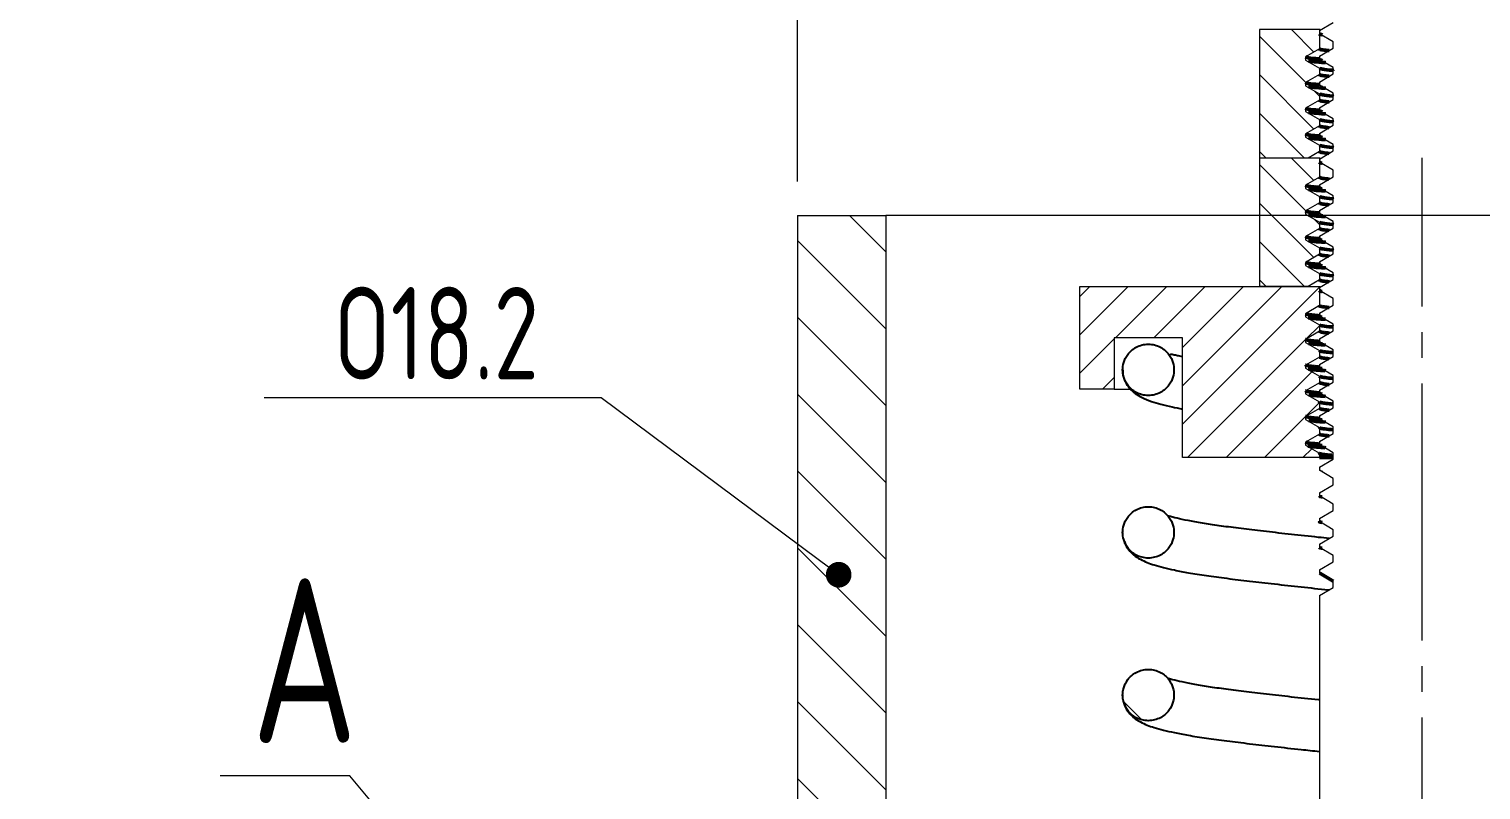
# Model space of a CAD drawing. Header units: millimetres. Extents: x -46397 to 283259, y -8690 to 23983.
# Drawn here: x 185243.8 to 185328.7, y -1339.6 to -1295.1 of the extents above; entities that cross this region are included whole.
import ezdxf
from ezdxf import colors
from ezdxf.entities.mleader import LeaderData, LeaderLine
from ezdxf.math import Vec2, Vec3

# ---------------------------------------------------------------- set-up
doc = ezdxf.new("R2010")
doc.units = ezdxf.units.MM
doc.linetypes.add('EB_DASHDOT', pattern=[39, 30, -3, 3, -3])
doc.layers.get('Defpoints').update_dxf_attribs({"lineweight": 0})
for name, color, linetype, lineweight in [('0.01.TÂM', 20, 'EB_DASHDOT', 5), ('4.KICH THUOC', 3, 'Continuous', 9), ('AM_0', 7, 'Continuous', 50), ('mD_HATCH', 8, 'Continuous', 0)]:
    doc.layers.add(name, color=color, linetype=linetype, lineweight=lineweight)
doc.layers.add('DIM', color=8, linetype='Continuous')
doc.styles.add('GHI CHÚ 1', font='isocp_IV25.ttf', dxfattribs={"width": 0.8})
doc.styles.get("Standard").update_dxf_attribs({"font": 'isocp.shx', "width": 0.8})
doc.dimstyles.new('1-30SCALE', dxfattribs={"dimtxt": 75, "dimasz": 75, "dimexe": 37.5, "dimexo": 30, "dimgap": 30, "dimtad": 1, "dimtoh": 1, "dimdec": 0, "dimdsep": 46, "dimtxsty": 'GHI CHÚ 1', "dimcen": 0.09, "dimclrd": 256, "dimclre": 256, "dimclrt": 2, "dimadec": 0, "dimazin": 0, "dimtfac": 1, "dimtdec": 0, "dimtofl": 0, "dimtmove": 0, "dimatfit": 3, "dimfxl": 1, "dimlwd": 0, "dimlwe": 0, "dimarcsym": 0})

# ---------------------------------------------------------------- blocks, each defined once
blk = doc.blocks.new('*D974')
at = {"layer": 'Defpoints', "color": 0, "transparency": 16777216}
for p in [(185361.732, -1272.12), (185288.732, -1306.011, -3.108), (185361.732, -1306.011, -3.108)]:
    blk.add_point(p, dxfattribs=at)
at = {"layer": 'DIM', "linetype": 'Continuous', "lineweight": 0, "transparency": 16777216}
for p, q in [((185288.732, -1304.011), (185288.732, -1270.12)), ((185361.732, -1304.011), (185361.732, -1270.12)), ((185292.732, -1272.12), (185357.732, -1272.12))]:
    blk.add_line(p, q, dxfattribs=at)
at = {"layer": 'DIM', "transparency": 16777216}
for points in [[(185292.732, -1271.454), (185292.732, -1272.787), (185288.732, -1272.12)], [(185357.732, -1271.454), (185357.732, -1272.787), (185361.732, -1272.12)]]:
    blk.add_solid(points, dxfattribs=at)
at = {"layer": 'DIM', "color": 2, "transparency": 16777216, "insert": (185325.232, -1266.992), "char_height": 6, "attachment_point": 5, "style": 'GHI CHÚ 1'}
blk.add_mtext('%%C76', dxfattribs=at)
blk = doc.blocks.new('_Dot')
at = {"color": 0, "linetype": 'ByBlock', "lineweight": -2}
blk.add_line((-0.5, 0), (-1, 0), dxfattribs=at)
at = {"color": 0, "linetype": 'ByBlock', "const_width": 0.5}
blk.add_lwpolyline([(-0.25, 0, 1), (0.25, 0, 1)], format="xyb", close=True, dxfattribs=at)

msp = doc.modelspace()

# ---------------------------------------------------------------- hatches: boundary and pattern name
at = {"layer": 'mD_HATCH'}
h = msp.add_hatch(dxfattribs=at)
h.set_pattern_fill('ANSI31', color=256, scale=0.5, angle=-90, style=0)
h.set_pattern_definition([(315, (96427.7556, 239628.179), (1.122532015, 1.122532015), [])])
h.paths.add_polyline_path([(185319.232, -1297.773), (185319.232, -1297.398), (185318.42, -1296.929), (185318.42, -1296.742), (185319.232, -1296.273), (185319.232, -1295.148), (185315.732, -1295.148), (185315.732, -1302.648), (185318.583, -1302.648), (185319.232, -1302.273), (185319.232, -1301.898), (185318.42, -1301.429), (185318.42, -1301.242), (185319.232, -1300.773), (185319.232, -1300.398), (185318.42, -1299.929), (185318.42, -1299.742), (185319.232, -1299.273), (185319.232, -1298.898), (185318.42, -1298.429), (185318.42, -1298.242)], flags=0)
h = msp.add_hatch(dxfattribs=at)
h.set_pattern_fill('ANSI31', color=256, scale=0.5, angle=-90, style=0)
h.set_pattern_definition([(315, (96427.7556, 239620.679), (1.122532015, 1.122532015), [])])
h.paths.add_polyline_path([(185319.232, -1305.273), (185319.232, -1304.898), (185318.42, -1304.429), (185318.42, -1304.242), (185319.232, -1303.773), (185319.232, -1302.648), (185315.732, -1302.648), (185315.732, -1310.148), (185318.583, -1310.148), (185319.232, -1309.773), (185319.232, -1309.398), (185318.42, -1308.929), (185318.42, -1308.742), (185319.232, -1308.273), (185319.232, -1307.898), (185318.42, -1307.429), (185318.42, -1307.242), (185319.232, -1306.773), (185319.232, -1306.398), (185318.42, -1305.929), (185318.42, -1305.742)], flags=0)
h = msp.add_hatch(dxfattribs=at)
h.set_pattern_fill('ANSI31', color=256, angle=-90, style=0)
h.set_pattern_definition([(315, (96427.7556, 239620.679), (2.24506403, 2.24506403), [])])
h.paths.add_polyline_path([(185293.892, -1306.011), (185288.732, -1306.011), (185288.732, -1371.145), (185293.892, -1371.145)])
h = msp.add_hatch(dxfattribs=at)
h.set_pattern_fill('ANSI31', color=256, scale=0.5, style=0)
h.set_pattern_definition([(45, (96427.7556, 239620.679), (-1.122532015, 1.122532015), [])])
h.paths.add_polyline_path([(185318.42, -1317.742), (185319.232, -1317.273), (185319.232, -1316.898), (185318.42, -1316.429), (185318.42, -1316.242), (185319.232, -1315.773), (185319.232, -1315.4), (185318.42, -1314.929), (185318.42, -1314.742), (185319.232, -1314.273), (185319.232, -1313.896), (185318.42, -1313.429), (185318.42, -1313.242), (185319.232, -1312.773), (185319.232, -1312.397), (185318.42, -1311.929), (185318.42, -1311.742), (185319.232, -1311.273), (185319.232, -1310.148), (185305.232, -1310.148), (185305.232, -1316.148), (185307.232, -1316.148), (185307.232, -1313.148), (185311.232, -1313.148), (185311.232, -1320.148), (185319.232, -1320.148), (185319.232, -1319.897), (185318.42, -1319.429), (185318.42, -1319.242), (185319.232, -1318.773), (185319.232, -1318.398), (185318.42, -1317.929)], flags=0)
h = msp.add_hatch(dxfattribs=at)
h.set_pattern_fill('ANSI31', color=256, scale=2, angle=-90, style=0)
h.set_pattern_definition([(315, (184857.894, -839.6237), (4.49013, 4.49013), [])])
edge = h.paths.add_edge_path(flags=0)
edge.add_spline(control_points=[(185307.732, -1334.022), (185307.732, -1337.022), (185310.732, -1337.022), (185310.732, -1334.022), (185310.732, -1331.022), (185307.732, -1331.022), (185307.732, -1334.022)], knot_values=[0, 0, 0, 0, 0.5, 0.5, 0.5, 1, 1, 1, 1], weights=[1, 0.333333, 0.333333, 1, 0.333333, 0.333333, 1], degree=3, periodic=0)

# ---------------------------------------------------------------- linework, layer by layer
at = {"color": 7, "linetype": 'Continuous', "lineweight": 0}
for p, q in [((185318.583, -1302.648, -3.262), (185315.732, -1302.648, -3.262)), ((185318.583, -1310.148, -3.262), (185315.732, -1310.148, -3.262)), ((185307.232, -1316.148, -3.262), (185308.18, -1316.148, -3.262)), ((185307.742, -1324.532, -3.262), (185307.745, -1324.595, -3.262)), ((185307.742, -1334.031, -3.262), (185307.745, -1334.094, -3.262))]:
    msp.add_line(p, q, dxfattribs=at)
at = {"color": 7, "linetype": 'Continuous', "lineweight": 25}
for points, knots in [([(185307.732, -1315.023, -3.262), (185307.732, -1315.148, -3.262), (185307.748, -1315.289, -3.262), (185307.837, -1315.597, -3.262), (185307.912, -1315.763, -3.262), (185308.152, -1316.083, -3.262), (185308.319, -1316.236, -3.262), (185308.734, -1316.457, -3.262), (185308.982, -1316.523, -3.262), (185309.482, -1316.523, -3.262), (185309.731, -1316.457, -3.262), (185310.146, -1316.236, -3.262), (185310.312, -1316.083, -3.262), (185310.552, -1315.763, -3.262), (185310.628, -1315.597, -3.262), (185310.717, -1315.289, -3.262), (185310.732, -1315.148, -3.262), (185310.732, -1314.898, -3.262), (185310.717, -1314.757, -3.262), (185310.628, -1314.449, -3.262), (185310.552, -1314.283, -3.262), (185310.312, -1313.963, -3.262), (185310.146, -1313.81, -3.262), (185309.731, -1313.589, -3.262), (185309.482, -1313.523, -3.262), (185308.982, -1313.523, -3.262), (185308.734, -1313.589, -3.262), (185308.319, -1313.81, -3.262), (185308.152, -1313.963, -3.262), (185307.912, -1314.283, -3.262), (185307.837, -1314.449, -3.262), (185307.748, -1314.757, -3.262), (185307.732, -1314.898, -3.262), (185307.732, -1315.023, -3.262)], [0, 0, 0, 0, 0.0625, 0.0625, 0.125, 0.125, 0.1875, 0.1875, 0.25, 0.25, 0.3125, 0.3125, 0.375, 0.375, 0.4375, 0.4375, 0.5, 0.5, 0.5625, 0.5625, 0.625, 0.625, 0.6875, 0.6875, 0.75, 0.75, 0.8125, 0.8125, 0.875, 0.875, 0.9375, 0.9375, 1, 1, 1, 1]), ([(185311.232, -1314.265, -3.262), (185311.124, -1314.241, -3.262), (185310.831, -1314.177, -3.262), (185310.631, -1314.127, -3.262), (185310.532, -1314.116, -3.262), (185310.528, -1314.142, -3.262), (185310.527, -1314.148, -3.262)], [0, 0, 0, 0, 0.232216, 0.624683, 0.902723, 1, 1, 1, 1]), ([(185307.74, -1315.016, -3.262), (185307.738, -1315.051, -3.262), (185307.729, -1315.185, -3.262), (185307.776, -1315.426, -3.262), (185307.879, -1315.724, -3.262), (185308.056, -1316.016, -3.262), (185308.248, -1316.229, -3.262), (185308.499, -1316.44, -3.262), (185308.879, -1316.661, -3.262), (185309.376, -1316.863, -3.262), (185309.983, -1317.044, -3.262), (185310.57, -1317.183, -3.262), (185311.023, -1317.271, -3.262), (185311.232, -1317.311, -3.262)], [0, 0, 0, 0, 0.0180176, 0.067036, 0.1108083, 0.1629931, 0.2208562, 0.3130268, 0.4399526, 0.5902858, 0.7240574, 0.8728544, 1, 1, 1, 1]), ([(185307.732, -1324.522, -3.262), (185307.732, -1324.647, -3.262), (185307.748, -1324.789, -3.262), (185307.837, -1325.096, -3.262), (185307.912, -1325.262, -3.262), (185308.152, -1325.582, -3.262), (185308.319, -1325.735, -3.262), (185308.734, -1325.957, -3.262), (185308.982, -1326.022, -3.262), (185309.482, -1326.022, -3.262), (185309.731, -1325.957, -3.262), (185310.146, -1325.735, -3.262), (185310.312, -1325.582, -3.262), (185310.552, -1325.262, -3.262), (185310.628, -1325.096, -3.262), (185310.717, -1324.789, -3.262), (185310.732, -1324.647, -3.262), (185310.732, -1324.397, -3.262), (185310.717, -1324.256, -3.262), (185310.628, -1323.949, -3.262), (185310.552, -1323.782, -3.262), (185310.312, -1323.462, -3.262), (185310.146, -1323.309, -3.262), (185309.731, -1323.088, -3.262), (185309.482, -1323.022, -3.262), (185308.982, -1323.022, -3.262), (185308.734, -1323.088, -3.262), (185308.319, -1323.309, -3.262), (185308.152, -1323.462, -3.262), (185307.912, -1323.782, -3.262), (185307.837, -1323.949, -3.262), (185307.748, -1324.256, -3.262), (185307.732, -1324.397, -3.262), (185307.732, -1324.522, -3.262)], [0, 0, 0, 0, 0.0625, 0.0625, 0.125, 0.125, 0.1875, 0.1875, 0.25, 0.25, 0.3125, 0.3125, 0.375, 0.375, 0.4375, 0.4375, 0.5, 0.5, 0.5625, 0.5625, 0.625, 0.625, 0.6875, 0.6875, 0.75, 0.75, 0.8125, 0.8125, 0.875, 0.875, 0.9375, 0.9375, 1, 1, 1, 1]), ([(185319.807, -1324.874, -3.262), (185319.594, -1324.852, -3.262), (185318.826, -1324.774, -3.262), (185317.587, -1324.639, -3.262), (185316.122, -1324.474, -3.262), (185314.8, -1324.315, -3.262), (185313.624, -1324.168, -3.262), (185312.6, -1324.02, -3.262), (185311.723, -1323.87, -3.262), (185310.998, -1323.718, -3.262), (185310.59, -1323.614, -3.262), (185310.386, -1323.558, -3.262), (185310.363, -1323.563, -3.262), (185310.352, -1323.565, -3.262)], [0, 0, 0, 0, 0.041399, 0.14938, 0.255723, 0.359809, 0.461065, 0.561859, 0.662456, 0.763731, 0.869846, 0.9429, 1, 1, 1, 1]), ([(185307.832, -1325.047, -3.262), (185307.844, -1325.09, -3.262), (185307.896, -1325.281, -3.262), (185308.09, -1325.558, -3.262), (185308.41, -1325.884, -3.262), (185308.761, -1326.1, -3.262), (185309.148, -1326.277, -3.262), (185309.615, -1326.439, -3.262), (185310.119, -1326.577, -3.262), (185310.767, -1326.724, -3.262), (185311.592, -1326.88, -3.262), (185312.61, -1327.043, -3.262), (185313.806, -1327.204, -3.262), (185315.141, -1327.365, -3.262), (185316.592, -1327.533, -3.262), (185318.14, -1327.703, -3.262), (185319.222, -1327.818, -3.262), (185319.787, -1327.875, -3.262), (185319.803, -1327.876, -3.262)], [0, 0, 0, 0, 0.011132, 0.048665, 0.088631, 0.145487, 0.201094, 0.251426, 0.31794, 0.387657, 0.46647, 0.553715, 0.642613, 0.731088, 0.820516, 0.910366, 0.997561, 1, 1, 1, 1]), ([(185307.732, -1334.022, -3.262), (185307.732, -1334.147, -3.262), (185307.748, -1334.288, -3.262), (185307.837, -1334.595, -3.262), (185307.912, -1334.762, -3.262), (185308.152, -1335.082, -3.262), (185308.319, -1335.234, -3.262), (185308.734, -1335.456, -3.262), (185308.982, -1335.522, -3.262), (185309.482, -1335.522, -3.262), (185309.731, -1335.456, -3.262), (185310.146, -1335.234, -3.262), (185310.312, -1335.082, -3.262), (185310.552, -1334.762, -3.262), (185310.628, -1334.595, -3.262), (185310.717, -1334.288, -3.262), (185310.732, -1334.147, -3.262), (185310.732, -1333.897, -3.262), (185310.717, -1333.755, -3.262), (185310.628, -1333.448, -3.262), (185310.552, -1333.282, -3.262), (185310.312, -1332.962, -3.262), (185310.146, -1332.809, -3.262), (185309.731, -1332.587, -3.262), (185309.482, -1332.522, -3.262), (185308.982, -1332.522, -3.262), (185308.734, -1332.587, -3.262), (185308.319, -1332.809, -3.262), (185308.152, -1332.962, -3.262), (185307.912, -1333.282, -3.262), (185307.837, -1333.448, -3.262), (185307.748, -1333.755, -3.262), (185307.732, -1333.897, -3.262), (185307.732, -1334.022, -3.262)], [0, 0, 0, 0, 0.0625, 0.0625, 0.125, 0.125, 0.1875, 0.1875, 0.25, 0.25, 0.3125, 0.3125, 0.375, 0.375, 0.4375, 0.4375, 0.5, 0.5, 0.5625, 0.5625, 0.625, 0.625, 0.6875, 0.6875, 0.75, 0.75, 0.8125, 0.8125, 0.875, 0.875, 0.9375, 0.9375, 1, 1, 1, 1]), ([(185319.232, -1334.314, -3.262), (185319.212, -1334.312, -3.262), (185318.639, -1334.253, -3.262), (185317.589, -1334.138, -3.262), (185316.122, -1333.973, -3.262), (185314.8, -1333.815, -3.262), (185313.624, -1333.668, -3.262), (185312.6, -1333.519, -3.262), (185311.723, -1333.369, -3.262), (185310.998, -1333.217, -3.262), (185310.59, -1333.114, -3.262), (185310.386, -1333.057, -3.262), (185310.363, -1333.062, -3.262), (185310.352, -1333.065, -3.262)], [0, 0, 0, 0, 0.004108, 0.116289, 0.22677, 0.334904, 0.4401, 0.544814, 0.649325, 0.75454, 0.864783, 0.940679, 1, 1, 1, 1]), ([(185307.832, -1334.546, -3.262), (185307.844, -1334.589, -3.262), (185307.896, -1334.78, -3.262), (185308.09, -1335.058, -3.262), (185308.41, -1335.383, -3.262), (185308.761, -1335.599, -3.262), (185309.148, -1335.777, -3.262), (185309.615, -1335.939, -3.262), (185310.119, -1336.076, -3.262), (185310.767, -1336.223, -3.262), (185311.592, -1336.38, -3.262), (185312.61, -1336.543, -3.262), (185313.806, -1336.703, -3.262), (185315.14, -1336.865, -3.262), (185316.595, -1337.033, -3.262), (185317.964, -1337.184, -3.262), (185318.874, -1337.279, -3.262), (185319.232, -1337.316, -3.262)], [0, 0, 0, 0, 0.01149, 0.05023, 0.091482, 0.150167, 0.207563, 0.259514, 0.328168, 0.400127, 0.481476, 0.571527, 0.663284, 0.754605, 0.846911, 0.939651, 1, 1, 1, 1])]:
    msp.add_open_spline(points, degree=3, knots=knots, dxfattribs=at)
at = {"layer": '0.01.TÂM', "lineweight": 0, "ltscale": 0.5}
msp.add_line((185325.232, -1408.83, -3.262), (185325.232, -1302.639, -3.262), dxfattribs=at)
at = {"layer": 'AM_0', "color": 3, "lineweight": 18}
for p, q in [((185319.232, -1295.206, -3.262), (185320.044, -1294.737, -3.262)), ((185315.732, -1295.148, -3.262), (185315.732, -1310.148, -3.262)), ((185319.274, -1295.148, -3.262), (185315.732, -1295.148, -3.262)), ((185319.232, -1295.148, -3.262), (185319.232, -1296.273, -3.262)), ((185320.044, -1295.862, -3.262), (185319.232, -1295.393, -3.262)), ((185319.232, -1296.273, -3.262), (185318.42, -1296.742, -3.262)), ((185319.232, -1296.706, -3.262), (185320.044, -1296.237, -3.262)), ((185320.044, -1296.237, -3.262), (185320.044, -1295.862, -3.262)), ((185318.42, -1296.742, -3.262), (185318.42, -1296.929, -3.262)), ((185318.42, -1296.929, -3.262), (185319.232, -1297.398, -3.262)), ((185319.232, -1296.706, -3.262), (185319.232, -1296.893, -3.262)), ((185320.044, -1297.362, -3.262), (185319.232, -1296.893, -3.262)), ((185320.044, -1297.737, -3.262), (185320.044, -1297.362, -3.262)), ((185319.232, -1297.773, -3.262), (185318.42, -1298.242, -3.262)), ((185319.232, -1297.398, -3.262), (185319.232, -1297.773, -3.262)), ((185319.232, -1298.206, -3.262), (185320.044, -1297.737, -3.262)), ((185319.232, -1298.206, -3.262), (185319.232, -1298.393, -3.262)), ((185318.42, -1298.242, -3.262), (185318.42, -1298.429, -3.262)), ((185318.42, -1298.429, -3.262), (185319.232, -1298.898, -3.262)), ((185320.044, -1298.862, -3.262), (185319.232, -1298.393, -3.262)), ((185319.232, -1298.393, -3.262), (185319.405, -1298.446, -3.262)), ((185319.232, -1298.393, -3.262), (185319.405, -1298.446, -3.262)), ((185319.232, -1298.898, -3.262), (185319.232, -1299.273, -3.262)), ((185320.044, -1299.237, -3.262), (185320.044, -1298.862, -3.262)), ((185319.232, -1299.273, -3.262), (185318.42, -1299.742, -3.262)), ((185318.42, -1299.742, -3.262), (185318.42, -1299.929, -3.262)), ((185319.232, -1299.706, -3.262), (185320.044, -1299.237, -3.262)), ((185319.232, -1299.706, -3.262), (185319.232, -1299.893, -3.262)), ((185320.044, -1300.362, -3.262), (185319.232, -1299.893, -3.262)), ((185318.42, -1299.929, -3.262), (185319.232, -1300.398, -3.262)), ((185319.232, -1300.398, -3.262), (185319.232, -1300.773, -3.262)), ((185319.232, -1301.206, -3.262), (185320.044, -1300.737, -3.262)), ((185320.044, -1300.737, -3.262), (185320.044, -1300.362, -3.262)), ((185319.232, -1300.773, -3.262), (185318.42, -1301.242, -3.262)), ((185318.42, -1301.242, -3.262), (185318.42, -1301.429, -3.262)), ((185318.42, -1301.429, -3.262), (185319.232, -1301.898, -3.262)), ((185319.232, -1301.206, -3.262), (185319.232, -1301.393, -3.262)), ((185320.044, -1301.862, -3.262), (185319.232, -1301.393, -3.262)), ((185319.232, -1302.273, -3.262), (185318.583, -1302.648, -3.262)), ((185319.232, -1301.898, -3.262), (185319.232, -1302.273, -3.262)), ((185319.232, -1302.706, -3.262), (185320.044, -1302.237, -3.262)), ((185320.044, -1302.237, -3.262), (185320.044, -1301.862, -3.262)), ((185319.274, -1302.648, -3.262), (185315.732, -1302.648, -3.262)), ((185319.232, -1302.648, -3.262), (185319.232, -1303.773, -3.262)), ((185320.044, -1303.362, -3.262), (185319.232, -1302.893, -3.262)), ((185319.232, -1303.773, -3.262), (185318.42, -1304.242, -3.262)), ((185319.232, -1304.206, -3.262), (185320.044, -1303.737, -3.262)), ((185320.044, -1303.737, -3.262), (185320.044, -1303.362, -3.262)), ((185318.42, -1304.242, -3.262), (185318.42, -1304.429, -3.262)), ((185318.42, -1304.429, -3.262), (185319.232, -1304.898, -3.262)), ((185319.232, -1304.206, -3.262), (185319.232, -1304.393, -3.262)), ((185320.044, -1304.862, -3.262), (185319.232, -1304.393, -3.262)), ((185319.232, -1304.898, -3.262), (185319.232, -1305.273, -3.262)), ((185320.044, -1305.237, -3.262), (185320.044, -1304.862, -3.262)), ((185319.232, -1305.273, -3.262), (185318.42, -1305.742, -3.262)), ((185318.42, -1305.742, -3.262), (185318.42, -1305.929, -3.262)), ((185319.232, -1305.706, -3.262), (185320.044, -1305.237, -3.262)), ((185319.232, -1305.706, -3.262), (185319.232, -1305.893, -3.262)), ((185288.732, -1306.011, -3.262), (185288.732, -1371.145, -3.262)), ((185288.732, -1306.011, -3.262), (185293.892, -1306.011, -3.262)), ((185293.892, -1306.011, -3.262), (185293.892, -1377.145, -3.262)), ((185361.732, -1306.011, -3.262), (185293.892, -1306.011, -3.262)), ((185318.42, -1305.929, -3.262), (185319.232, -1306.398, -3.262)), ((185320.044, -1306.362, -3.262), (185319.232, -1305.893, -3.262)), ((185319.232, -1305.893, -3.262), (185319.405, -1305.946, -3.262)), ((185319.232, -1306.398, -3.262), (185319.232, -1306.773, -3.262)), ((185320.044, -1306.737, -3.262), (185320.044, -1306.362, -3.262)), ((185319.232, -1306.773, -3.262), (185318.42, -1307.242, -3.262)), ((185318.42, -1307.242, -3.262), (185318.42, -1307.429, -3.262)), ((185318.42, -1307.429, -3.262), (185319.232, -1307.898, -3.262)), ((185319.232, -1307.206, -3.262), (185320.044, -1306.737, -3.262)), ((185319.232, -1307.206, -3.262), (185319.232, -1307.393, -3.262)), ((185320.044, -1307.862, -3.262), (185319.232, -1307.393, -3.262)), ((185319.232, -1308.273, -3.262), (185318.42, -1308.742, -3.262)), ((185319.232, -1307.898, -3.262), (185319.232, -1308.273, -3.262)), ((185319.232, -1308.706, -3.262), (185320.044, -1308.237, -3.262)), ((185320.044, -1308.237, -3.262), (185320.044, -1307.862, -3.262)), ((185318.42, -1308.742, -3.262), (185318.42, -1308.929, -3.262)), ((185318.42, -1308.929, -3.262), (185319.232, -1309.398, -3.262)), ((185319.232, -1308.706, -3.262), (185319.232, -1308.893, -3.262)), ((185320.044, -1309.362, -3.262), (185319.232, -1308.893, -3.262)), ((185319.232, -1309.773, -3.262), (185318.583, -1310.148, -3.262)), ((185319.232, -1309.398, -3.262), (185319.232, -1309.773, -3.262)), ((185319.232, -1310.206, -3.262), (185320.044, -1309.737, -3.262)), ((185320.044, -1309.737, -3.262), (185320.044, -1309.362, -3.262)), ((185305.232, -1316.148, -3.262), (185305.232, -1310.148, -3.262)), ((185305.232, -1310.148, -3.262), (185319.274, -1310.148, -3.262)), ((185319.232, -1310.148, -3.262), (185319.232, -1311.273, -3.262)), ((185320.044, -1310.862, -3.262), (185319.232, -1310.393, -3.262)), ((185320.044, -1311.237, -3.262), (185320.044, -1310.862, -3.262)), ((185319.232, -1311.273, -3.262), (185318.42, -1311.742, -3.262)), ((185318.42, -1311.742, -3.262), (185318.42, -1311.929, -3.262)), ((185319.232, -1311.706, -3.262), (185320.044, -1311.237, -3.262)), ((185319.232, -1311.706, -3.262), (185319.232, -1311.893, -3.262)), ((185318.42, -1311.929, -3.262), (185319.232, -1312.398, -3.262)), ((185320.044, -1312.362, -3.262), (185319.232, -1311.893, -3.262)), ((185319.232, -1312.397, -3.262), (185319.232, -1312.773, -3.262)), ((185320.044, -1312.737, -3.262), (185320.044, -1312.362, -3.262)), ((185311.232, -1313.148, -3.262), (185307.232, -1313.148, -3.262)), ((185307.232, -1313.148, -3.262), (185307.232, -1316.148, -3.262)), ((185311.232, -1320.148, -3.262), (185311.232, -1313.148, -3.262)), ((185319.232, -1312.773, -3.262), (185318.42, -1313.242, -3.262)), ((185318.42, -1313.242, -3.262), (185318.42, -1313.429, -3.262)), ((185318.42, -1313.429, -3.262), (185319.232, -1313.898, -3.262)), ((185319.232, -1313.206, -3.262), (185320.044, -1312.737, -3.262)), ((185319.232, -1313.206, -3.262), (185319.232, -1313.393, -3.262)), ((185320.044, -1313.862, -3.262), (185319.232, -1313.393, -3.262)), ((185319.232, -1313.393, -3.262), (185319.405, -1313.446, -3.262)), ((185319.232, -1314.273, -3.262), (185318.42, -1314.742, -3.262)), ((185319.232, -1313.896, -3.262), (185319.232, -1314.273, -3.262)), ((185319.232, -1314.706, -3.262), (185320.044, -1314.237, -3.262)), ((185320.044, -1314.237, -3.262), (185320.044, -1313.862, -3.262)), ((185318.42, -1314.742, -3.262), (185318.42, -1314.929, -3.262)), ((185318.42, -1314.929, -3.262), (185319.232, -1315.398, -3.262)), ((185319.232, -1314.706, -3.262), (185319.232, -1314.893, -3.262)), ((185320.044, -1315.362, -3.262), (185319.232, -1314.893, -3.262)), ((185319.232, -1315.773, -3.262), (185318.42, -1316.242, -3.262)), ((185319.232, -1315.4, -3.262), (185319.232, -1315.773, -3.262)), ((185319.232, -1316.206, -3.262), (185320.044, -1315.737, -3.262)), ((185320.044, -1315.737, -3.262), (185320.044, -1315.362, -3.262)), ((185307.232, -1316.148, -3.262), (185305.232, -1316.148, -3.262)), ((185318.42, -1316.242, -3.262), (185318.42, -1316.429, -3.262)), ((185318.42, -1316.429, -3.262), (185319.232, -1316.898, -3.262)), ((185319.232, -1316.206, -3.262), (185319.232, -1316.393, -3.262)), ((185320.044, -1316.862, -3.262), (185319.232, -1316.393, -3.262)), ((185320.044, -1317.237, -3.262), (185320.044, -1316.862, -3.262)), ((185319.232, -1317.273, -3.262), (185318.42, -1317.742, -3.262)), ((185319.232, -1316.898, -3.262), (185319.232, -1317.273, -3.262)), ((185319.232, -1317.706, -3.262), (185320.044, -1317.237, -3.262)), ((185319.232, -1317.706, -3.262), (185319.232, -1317.893, -3.262)), ((185318.42, -1317.742, -3.262), (185318.42, -1317.929, -3.262)), ((185318.42, -1317.929, -3.262), (185319.232, -1318.398, -3.262)), ((185320.044, -1318.362, -3.262), (185319.232, -1317.893, -3.262)), ((185319.232, -1318.398, -3.262), (185319.232, -1318.773, -3.262)), ((185320.044, -1318.737, -3.262), (185320.044, -1318.362, -3.262)), ((185319.232, -1318.773, -3.262), (185318.42, -1319.242, -3.262)), ((185318.42, -1319.242, -3.262), (185318.42, -1319.429, -3.262)), ((185319.232, -1319.206, -3.262), (185320.044, -1318.737, -3.262)), ((185319.232, -1319.206, -3.262), (185319.232, -1319.393, -3.262)), ((185320.044, -1319.862, -3.262), (185319.232, -1319.393, -3.262)), ((185319.232, -1320.148, -3.262), (185311.232, -1320.148, -3.262)), ((185318.42, -1319.429, -3.262), (185319.232, -1319.898, -3.262)), ((185318.42, -1319.429, -3.262), (185318.46, -1319.443, -3.262)), ((185319.232, -1319.897, -3.262), (185319.232, -1320.148, -3.262)), ((185319.232, -1320.706, -3.262), (185320.044, -1320.237, -3.262)), ((185320.044, -1320.237, -3.262), (185320.044, -1319.862, -3.262)), ((185319.232, -1320.706, -3.262), (185319.232, -1320.893, -3.262)), ((185320.044, -1321.362, -3.262), (185319.232, -1320.893, -3.262)), ((185319.232, -1320.893, -3.262), (185319.405, -1320.946, -3.262)), ((185319.232, -1322.206, -3.262), (185320.044, -1321.737, -3.262)), ((185320.044, -1321.737, -3.262), (185320.044, -1321.362, -3.262)), ((185319.232, -1322.206, -3.262), (185319.232, -1322.393, -3.262)), ((185320.044, -1322.862, -3.262), (185319.232, -1322.393, -3.262)), ((185319.232, -1323.706, -3.262), (185320.044, -1323.237, -3.262)), ((185320.044, -1323.237, -3.262), (185320.044, -1322.862, -3.262)), ((185319.232, -1323.706, -3.262), (185319.232, -1323.893, -3.262)), ((185320.044, -1324.362, -3.262), (185319.232, -1323.893, -3.262)), ((185320.044, -1324.737, -3.262), (185320.044, -1324.362, -3.262)), ((185319.232, -1325.206, -3.262), (185320.044, -1324.737, -3.262)), ((185319.232, -1325.206, -3.262), (185319.232, -1325.393, -3.262)), ((185320.044, -1325.862, -3.262), (185319.232, -1325.393, -3.262)), ((185320.044, -1326.237, -3.262), (185320.044, -1325.862, -3.262)), ((185319.232, -1326.706, -3.262), (185320.044, -1326.237, -3.262)), ((185319.232, -1326.706, -3.262), (185319.232, -1326.893, -3.262)), ((185320.044, -1327.362, -3.262), (185319.232, -1326.893, -3.262)), ((185319.232, -1326.893, -3.262), (185319.285, -1326.909, -3.262)), ((185319.232, -1328.206, -3.262), (185320.044, -1327.737, -3.262)), ((185320.044, -1327.737, -3.262), (185320.044, -1327.362, -3.262))]:
    msp.add_line(p, q, dxfattribs=at)
at = {"layer": 'AM_0', "color": 3, "lineweight": 18, "elevation": -3.262}
msp.add_lwpolyline([(185319.232, -1328.206), (185319.232, -1398.427), (185331.232, -1398.427), (185331.232, -1328.956)], dxfattribs=at)
at = {"layer": 'AM_0', "color": 3}
for points, knots in [([(185319.232, -1295.393, -3.262), (185319.237, -1295.408, -3.262), (185319.243, -1295.425, -3.262), (185319.377, -1295.443, -3.262), (185319.393, -1295.445, -3.262)], [0, 0, 0, 0, 0.8767263, 1, 1, 1, 1]), ([(185319.232, -1295.393, -3.262), (185319.237, -1295.408, -3.262), (185319.243, -1295.425, -3.262), (185319.377, -1295.443, -3.262), (185319.393, -1295.445, -3.262)], [0, 0, 0, 0, 0.877154, 1, 1, 1, 1]), ([(185319.232, -1296.273, -3.262), (185319.259, -1296.293, -3.262), (185319.303, -1296.326, -3.262), (185319.667, -1296.361, -3.262), (185319.806, -1296.374, -3.262)], [0, 0, 0, 0, 0.61572, 1, 1, 1, 1]), ([(185318.42, -1296.742, -3.262), (185318.448, -1296.757, -3.262), (185318.503, -1296.787, -3.262), (185318.805, -1296.827, -3.262), (185319.13, -1296.851, -3.262), (185319.232, -1296.858, -3.262)], [0, 0, 0, 0, 0.401697, 0.811283, 1, 1, 1, 1]), ([(185318.596, -1296.981, -3.262), (185318.699, -1296.995, -3.262), (185318.92, -1297.025, -3.262), (185319.296, -1297.056, -3.262), (185319.589, -1297.072, -3.262), (185319.595, -1297.073, -3.262)], [0, 0, 0, 0, 0.4621191, 0.9880146, 1, 1, 1, 1]), ([(185319.232, -1296.893, -3.262), (185319.233, -1296.908, -3.262), (185319.234, -1296.925, -3.262), (185319.379, -1296.943, -3.262), (185319.397, -1296.945, -3.262)], [0, 0, 0, 0, 0.877581, 1, 1, 1, 1]), ([(185319.232, -1296.893, -3.262), (185319.233, -1296.908, -3.262), (185319.234, -1296.925, -3.262), (185319.379, -1296.943, -3.262), (185319.397, -1296.945, -3.262)], [0, 0, 0, 0, 0.878865, 1, 1, 1, 1]), ([(185319.232, -1297.398, -3.262), (185319.279, -1297.418, -3.262), (185319.374, -1297.459, -3.262), (185319.72, -1297.504, -3.262), (185320.043, -1297.524, -3.262), (185320.044, -1297.525, -3.262)], [0, 0, 0, 0, 0.494779, 0.998175, 1, 1, 1, 1]), ([(185319.232, -1297.773, -3.262), (185319.259, -1297.793, -3.262), (185319.303, -1297.826, -3.262), (185319.667, -1297.861, -3.262), (185319.806, -1297.874, -3.262)], [0, 0, 0, 0, 0.61572, 1, 1, 1, 1]), ([(185318.42, -1298.242, -3.262), (185318.448, -1298.257, -3.262), (185318.503, -1298.287, -3.262), (185318.805, -1298.327, -3.262), (185319.13, -1298.351, -3.262), (185319.232, -1298.358, -3.262)], [0, 0, 0, 0, 0.401697, 0.811283, 1, 1, 1, 1]), ([(185318.596, -1298.481, -3.262), (185318.699, -1298.495, -3.262), (185318.92, -1298.525, -3.262), (185319.296, -1298.556, -3.262), (185319.589, -1298.572, -3.262), (185319.595, -1298.573, -3.262)], [0, 0, 0, 0, 0.462119, 0.988015, 1, 1, 1, 1]), ([(185319.232, -1298.898, -3.262), (185319.279, -1298.918, -3.262), (185319.374, -1298.959, -3.262), (185319.72, -1299.004, -3.262), (185320.043, -1299.024, -3.262), (185320.044, -1299.025, -3.262)], [0, 0, 0, 0, 0.494779, 0.998175, 1, 1, 1, 1]), ([(185318.42, -1299.742, -3.262), (185318.448, -1299.757, -3.262), (185318.503, -1299.787, -3.262), (185318.805, -1299.827, -3.262), (185319.13, -1299.851, -3.262), (185319.232, -1299.858, -3.262)], [0, 0, 0, 0, 0.401697, 0.811283, 1, 1, 1, 1]), ([(185319.232, -1299.273, -3.262), (185319.259, -1299.293, -3.262), (185319.303, -1299.326, -3.262), (185319.667, -1299.361, -3.262), (185319.806, -1299.374, -3.262)], [0, 0, 0, 0, 0.6157198, 1, 1, 1, 1]), ([(185319.232, -1299.893, -3.262), (185319.237, -1299.908, -3.262), (185319.243, -1299.925, -3.262), (185319.377, -1299.943, -3.262), (185319.393, -1299.945, -3.262)], [0, 0, 0, 0, 0.877314, 1, 1, 1, 1]), ([(185319.232, -1299.893, -3.262), (185319.237, -1299.908, -3.262), (185319.243, -1299.925, -3.262), (185319.377, -1299.943, -3.262), (185319.393, -1299.945, -3.262)], [0, 0, 0, 0, 0.877954, 1, 1, 1, 1]), ([(185318.596, -1299.981, -3.262), (185318.699, -1299.995, -3.262), (185318.92, -1300.025, -3.262), (185319.296, -1300.056, -3.262), (185319.589, -1300.072, -3.262), (185319.595, -1300.073, -3.262)], [0, 0, 0, 0, 0.462119, 0.988015, 1, 1, 1, 1]), ([(185319.232, -1300.398, -3.262), (185319.279, -1300.418, -3.262), (185319.374, -1300.459, -3.262), (185319.72, -1300.504, -3.262), (185320.043, -1300.524, -3.262), (185320.044, -1300.525, -3.262)], [0, 0, 0, 0, 0.494779, 0.998175, 1, 1, 1, 1]), ([(185318.42, -1301.242, -3.262), (185318.448, -1301.257, -3.262), (185318.502, -1301.287, -3.262), (185318.813, -1301.328, -3.262), (185319.152, -1301.352, -3.262), (185319.267, -1301.361, -3.262)], [0, 0, 0, 0, 0.3928699, 0.793456, 1, 1, 1, 1]), ([(185318.596, -1301.481, -3.262), (185318.699, -1301.495, -3.262), (185318.92, -1301.525, -3.262), (185319.296, -1301.556, -3.262), (185319.589, -1301.572, -3.262), (185319.595, -1301.573, -3.262)], [0, 0, 0, 0, 0.4621191, 0.9880146, 1, 1, 1, 1]), ([(185319.232, -1300.773, -3.262), (185319.259, -1300.793, -3.262), (185319.303, -1300.826, -3.262), (185319.667, -1300.861, -3.262), (185319.806, -1300.874, -3.262)], [0, 0, 0, 0, 0.61572, 1, 1, 1, 1]), ([(185319.232, -1301.393, -3.262), (185319.232, -1301.393, -3.262), (185319.232, -1301.41, -3.262), (185319.313, -1301.428, -3.262), (185319.394, -1301.445, -3.262)], [0, 0, 0, 0, 0.0034266, 1, 1, 1, 1]), ([(185319.232, -1301.898, -3.262), (185319.279, -1301.918, -3.262), (185319.374, -1301.959, -3.262), (185319.72, -1302.004, -3.262), (185320.043, -1302.024, -3.262), (185320.044, -1302.025, -3.262)], [0, 0, 0, 0, 0.494779, 0.998175, 1, 1, 1, 1]), ([(185319.232, -1302.273, -3.262), (185319.259, -1302.293, -3.262), (185319.303, -1302.326, -3.262), (185319.667, -1302.361, -3.262), (185319.806, -1302.374, -3.262)], [0, 0, 0, 0, 0.61572, 1, 1, 1, 1]), ([(185319.232, -1302.893, -3.262), (185319.237, -1302.908, -3.262), (185319.243, -1302.925, -3.262), (185319.377, -1302.943, -3.262), (185319.393, -1302.945, -3.262)], [0, 0, 0, 0, 0.877154, 1, 1, 1, 1]), ([(185319.232, -1302.893, -3.262), (185319.237, -1302.908, -3.262), (185319.243, -1302.925, -3.262), (185319.377, -1302.943, -3.262), (185319.393, -1302.945, -3.262)], [0, 0, 0, 0, 0.8775807, 1, 1, 1, 1]), ([(185319.232, -1303.773, -3.262), (185319.259, -1303.793, -3.262), (185319.303, -1303.826, -3.262), (185319.667, -1303.861, -3.262), (185319.806, -1303.874, -3.262)], [0, 0, 0, 0, 0.61572, 1, 1, 1, 1]), ([(185318.42, -1304.242, -3.262), (185318.448, -1304.257, -3.262), (185318.503, -1304.287, -3.262), (185318.805, -1304.327, -3.262), (185319.13, -1304.351, -3.262), (185319.232, -1304.358, -3.262)], [0, 0, 0, 0, 0.401697, 0.811283, 1, 1, 1, 1]), ([(185318.596, -1304.481, -3.262), (185318.699, -1304.495, -3.262), (185318.92, -1304.525, -3.262), (185319.296, -1304.556, -3.262), (185319.589, -1304.572, -3.262), (185319.595, -1304.573, -3.262)], [0, 0, 0, 0, 0.4621191, 0.9880146, 1, 1, 1, 1]), ([(185319.232, -1304.393, -3.262), (185319.233, -1304.408, -3.262), (185319.234, -1304.425, -3.262), (185319.379, -1304.443, -3.262), (185319.397, -1304.445, -3.262)], [0, 0, 0, 0, 0.878865, 1, 1, 1, 1]), ([(185319.232, -1304.898, -3.262), (185319.279, -1304.918, -3.262), (185319.374, -1304.959, -3.262), (185319.72, -1305.004, -3.262), (185320.043, -1305.024, -3.262), (185320.044, -1305.025, -3.262)], [0, 0, 0, 0, 0.494779, 0.998175, 1, 1, 1, 1]), ([(185318.42, -1305.742, -3.262), (185318.448, -1305.757, -3.262), (185318.503, -1305.787, -3.262), (185318.805, -1305.827, -3.262), (185319.13, -1305.851, -3.262), (185319.232, -1305.858, -3.262)], [0, 0, 0, 0, 0.401697, 0.811283, 1, 1, 1, 1]), ([(185319.232, -1305.273, -3.262), (185319.259, -1305.293, -3.262), (185319.303, -1305.326, -3.262), (185319.667, -1305.361, -3.262), (185319.806, -1305.374, -3.262)], [0, 0, 0, 0, 0.61572, 1, 1, 1, 1]), ([(185318.596, -1305.981, -3.262), (185318.699, -1305.995, -3.262), (185318.92, -1306.025, -3.262), (185319.296, -1306.056, -3.262), (185319.589, -1306.072, -3.262), (185319.595, -1306.073, -3.262)], [0, 0, 0, 0, 0.462119, 0.988015, 1, 1, 1, 1]), ([(185319.232, -1306.398, -3.262), (185319.279, -1306.418, -3.262), (185319.374, -1306.459, -3.262), (185319.72, -1306.504, -3.262), (185320.043, -1306.524, -3.262), (185320.044, -1306.525, -3.262)], [0, 0, 0, 0, 0.494779, 0.998175, 1, 1, 1, 1]), ([(185318.42, -1307.242, -3.262), (185318.448, -1307.257, -3.262), (185318.503, -1307.287, -3.262), (185318.805, -1307.327, -3.262), (185319.13, -1307.351, -3.262), (185319.232, -1307.358, -3.262)], [0, 0, 0, 0, 0.401697, 0.811283, 1, 1, 1, 1]), ([(185318.596, -1307.481, -3.262), (185318.699, -1307.495, -3.262), (185318.92, -1307.525, -3.262), (185319.296, -1307.556, -3.262), (185319.589, -1307.572, -3.262), (185319.595, -1307.573, -3.262)], [0, 0, 0, 0, 0.462119, 0.988015, 1, 1, 1, 1]), ([(185319.232, -1306.773, -3.262), (185319.259, -1306.793, -3.262), (185319.303, -1306.826, -3.262), (185319.667, -1306.861, -3.262), (185319.806, -1306.874, -3.262)], [0, 0, 0, 0, 0.6157198, 1, 1, 1, 1]), ([(185319.232, -1307.393, -3.262), (185319.237, -1307.408, -3.262), (185319.243, -1307.425, -3.262), (185319.377, -1307.443, -3.262), (185319.393, -1307.445, -3.262)], [0, 0, 0, 0, 0.877954, 1, 1, 1, 1]), ([(185319.232, -1307.898, -3.262), (185319.279, -1307.918, -3.262), (185319.374, -1307.959, -3.262), (185319.72, -1308.004, -3.262), (185320.043, -1308.024, -3.262), (185320.044, -1308.025, -3.262)], [0, 0, 0, 0, 0.494779, 0.998175, 1, 1, 1, 1]), ([(185319.232, -1308.273, -3.262), (185319.259, -1308.293, -3.262), (185319.303, -1308.326, -3.262), (185319.667, -1308.361, -3.262), (185319.806, -1308.374, -3.262)], [0, 0, 0, 0, 0.61572, 1, 1, 1, 1]), ([(185318.42, -1308.742, -3.262), (185318.448, -1308.757, -3.262), (185318.502, -1308.787, -3.262), (185318.813, -1308.828, -3.262), (185319.152, -1308.852, -3.262), (185319.267, -1308.861, -3.262)], [0, 0, 0, 0, 0.3928699, 0.793456, 1, 1, 1, 1]), ([(185318.596, -1308.981, -3.262), (185318.699, -1308.995, -3.262), (185318.92, -1309.025, -3.262), (185319.296, -1309.056, -3.262), (185319.589, -1309.072, -3.262), (185319.595, -1309.073, -3.262)], [0, 0, 0, 0, 0.4621191, 0.9880146, 1, 1, 1, 1]), ([(185319.232, -1308.893, -3.262), (185319.232, -1308.893, -3.262), (185319.232, -1308.91, -3.262), (185319.313, -1308.928, -3.262), (185319.394, -1308.945, -3.262)], [0, 0, 0, 0, 0.0034266, 1, 1, 1, 1]), ([(185319.232, -1309.398, -3.262), (185319.279, -1309.418, -3.262), (185319.374, -1309.459, -3.262), (185319.72, -1309.504, -3.262), (185320.043, -1309.524, -3.262), (185320.044, -1309.525, -3.262)], [0, 0, 0, 0, 0.494779, 0.998175, 1, 1, 1, 1]), ([(185319.232, -1309.773, -3.262), (185319.259, -1309.793, -3.262), (185319.303, -1309.826, -3.262), (185319.667, -1309.861, -3.262), (185319.806, -1309.874, -3.262)], [0, 0, 0, 0, 0.61572, 1, 1, 1, 1]), ([(185319.232, -1310.393, -3.262), (185319.237, -1310.408, -3.262), (185319.243, -1310.425, -3.262), (185319.377, -1310.443, -3.262), (185319.393, -1310.445, -3.262)], [0, 0, 0, 0, 0.8775807, 1, 1, 1, 1]), ([(185318.42, -1311.742, -3.262), (185318.446, -1311.757, -3.262), (185318.494, -1311.785, -3.262), (185318.796, -1311.825, -3.262), (185319.099, -1311.849, -3.262), (185319.232, -1311.859, -3.262)], [0, 0, 0, 0, 0.398083, 0.735996, 1, 1, 1, 1]), ([(185319.232, -1311.273, -3.262), (185319.232, -1311.274, -3.262), (185319.234, -1311.288, -3.262), (185319.31, -1311.316, -3.262), (185319.509, -1311.35, -3.262), (185319.732, -1311.37, -3.262), (185319.802, -1311.377, -3.262)], [0, 0, 0, 0, 0.033312, 0.418438, 0.814733, 1, 1, 1, 1]), ([(185318.575, -1311.978, -3.262), (185318.66, -1311.991, -3.262), (185318.837, -1312.016, -3.262), (185319.199, -1312.048, -3.262), (185319.506, -1312.066, -3.262), (185319.593, -1312.071, -3.262)], [0, 0, 0, 0, 0.395239, 0.828618, 1, 1, 1, 1]), ([(185319.232, -1311.893, -3.262), (185319.233, -1311.908, -3.262), (185319.234, -1311.925, -3.262), (185319.379, -1311.943, -3.262), (185319.396, -1311.945, -3.262)], [0, 0, 0, 0, 0.880149, 1, 1, 1, 1]), ([(185319.232, -1312.397, -3.262), (185319.259, -1312.413, -3.262), (185319.316, -1312.448, -3.262), (185319.618, -1312.489, -3.262), (185319.961, -1312.514, -3.262), (185320.044, -1312.52, -3.262)], [0, 0, 0, 0, 0.388549, 0.850795, 1, 1, 1, 1]), ([(185318.42, -1313.242, -3.262), (185318.431, -1313.252, -3.262), (185318.455, -1313.274, -3.262), (185318.695, -1313.311, -3.262), (185318.963, -1313.341, -3.262), (185319.196, -1313.357, -3.262), (185319.232, -1313.359, -3.262)], [0, 0, 0, 0, 0.264461, 0.600104, 0.938494, 1, 1, 1, 1]), ([(185318.591, -1313.479, -3.262), (185318.627, -1313.485, -3.262), (185318.734, -1313.505, -3.262), (185319.066, -1313.537, -3.262), (185319.431, -1313.561, -3.262), (185319.594, -1313.572, -3.262)], [0, 0, 0, 0, 0.221336, 0.653001, 1, 1, 1, 1]), ([(185319.232, -1312.773, -3.262), (185319.246, -1312.784, -3.262), (185319.274, -1312.808, -3.262), (185319.465, -1312.844, -3.262), (185319.703, -1312.867, -3.262), (185319.802, -1312.877, -3.262)], [0, 0, 0, 0, 0.337932, 0.722464, 1, 1, 1, 1]), ([(185319.232, -1313.896, -3.262), (185319.242, -1313.907, -3.262), (185319.265, -1313.931, -3.262), (185319.476, -1313.968, -3.262), (185319.74, -1313.999, -3.262), (185319.98, -1314.018, -3.262), (185320.044, -1314.023, -3.262)], [0, 0, 0, 0, 0.2543, 0.568855, 0.883413, 1, 1, 1, 1]), ([(185319.232, -1314.273, -3.262), (185319.271, -1314.295, -3.262), (185319.333, -1314.329, -3.262), (185319.675, -1314.365, -3.262), (185319.8, -1314.378, -3.262)], [0, 0, 0, 0, 0.635203, 1, 1, 1, 1]), ([(185318.42, -1314.742, -3.262), (185318.423, -1314.747, -3.262), (185318.433, -1314.764, -3.262), (185318.574, -1314.796, -3.262), (185318.847, -1314.83, -3.262), (185319.13, -1314.851, -3.262), (185319.232, -1314.859, -3.262)], [0, 0, 0, 0, 0.133151, 0.468235, 0.807885, 1, 1, 1, 1]), ([(185318.587, -1314.981, -3.262), (185318.59, -1314.981, -3.262), (185318.646, -1314.995, -3.262), (185318.934, -1315.023, -3.262), (185319.272, -1315.053, -3.262), (185319.547, -1315.069, -3.262), (185319.594, -1315.072, -3.262)], [0, 0, 0, 0, 0.02566, 0.467633, 0.909582, 1, 1, 1, 1]), ([(185319.232, -1314.893, -3.262), (185319.237, -1314.908, -3.262), (185319.243, -1314.925, -3.262), (185319.377, -1314.943, -3.262), (185319.393, -1314.945, -3.262)], [0, 0, 0, 0, 0.8785953, 1, 1, 1, 1]), ([(185319.232, -1315.4, -3.262), (185319.249, -1315.413, -3.262), (185319.282, -1315.44, -3.262), (185319.542, -1315.481, -3.262), (185319.871, -1315.51, -3.262), (185320.044, -1315.525, -3.262)], [0, 0, 0, 0, 0.3138694, 0.6389457, 1, 1, 1, 1]), ([(185319.232, -1315.773, -3.262), (185319.235, -1315.779, -3.262), (185319.245, -1315.797, -3.262), (185319.387, -1315.83, -3.262), (185319.587, -1315.859, -3.262), (185319.777, -1315.875, -3.262), (185319.801, -1315.877, -3.262)], [0, 0, 0, 0, 0.16606, 0.548359, 0.941744, 1, 1, 1, 1]), ([(185318.42, -1316.242, -3.262), (185318.42, -1316.26, -3.262), (185318.487, -1316.279, -3.262), (185318.759, -1316.319, -3.262), (185318.965, -1316.34, -3.262), (185319.231, -1316.36, -3.262)], [0, 0, 0, 0, 0.5, 0.5, 1, 1, 1, 1]), ([(185318.603, -1316.481, -3.262), (185318.656, -1316.49, -3.262), (185318.792, -1316.512, -3.262), (185319.131, -1316.542, -3.262), (185319.468, -1316.563, -3.262), (185319.593, -1316.571, -3.262)], [0, 0, 0, 0, 0.292349, 0.737471, 1, 1, 1, 1]), ([(185319.232, -1316.393, -3.262), (185319.232, -1316.393, -3.262), (185319.232, -1316.41, -3.262), (185319.314, -1316.428, -3.262), (185319.394, -1316.445, -3.262)], [0, 0, 0, 0, 0.004673, 1, 1, 1, 1]), ([(185319.232, -1316.898, -3.262), (185319.232, -1316.899, -3.262), (185319.233, -1316.912, -3.262), (185319.286, -1316.938, -3.262), (185319.536, -1316.977, -3.262), (185319.796, -1317.005, -3.262), (185320.011, -1317.021, -3.262), (185320.044, -1317.023, -3.262)], [0, 0, 0, 0, 0.003437, 0.316293, 0.629149, 0.942005, 1, 1, 1, 1]), ([(185319.232, -1317.273, -3.262), (185319.259, -1317.289, -3.262), (185319.306, -1317.318, -3.262), (185319.537, -1317.353, -3.262), (185319.746, -1317.372, -3.262), (185319.802, -1317.377, -3.262)], [0, 0, 0, 0, 0.471883, 0.856955, 1, 1, 1, 1]), ([(185318.42, -1317.742, -3.262), (185318.468, -1317.762, -3.262), (185318.546, -1317.795, -3.262), (185318.905, -1317.836, -3.262), (185319.163, -1317.854, -3.262), (185319.232, -1317.859, -3.262)], [0, 0, 0, 0, 0.5358976, 0.8759664, 1, 1, 1, 1]), ([(185318.614, -1317.981, -3.262), (185318.624, -1317.984, -3.262), (185318.676, -1318.001, -3.262), (185319.031, -1318.032, -3.262), (185319.351, -1318.059, -3.262), (185319.59, -1318.072, -3.262), (185319.595, -1318.073, -3.262)], [0, 0, 0, 0, 0.113877, 0.552727, 0.990338, 1, 1, 1, 1]), ([(185319.232, -1317.893, -3.262), (185319.237, -1317.908, -3.262), (185319.243, -1317.925, -3.262), (185319.377, -1317.943, -3.262), (185319.393, -1317.945, -3.262)], [0, 0, 0, 0, 0.878008, 1, 1, 1, 1]), ([(185319.232, -1318.398, -3.262), (185319.24, -1318.407, -3.262), (185319.262, -1318.433, -3.262), (185319.483, -1318.475, -3.262), (185319.865, -1318.508, -3.262), (185320.044, -1318.523, -3.262)], [0, 0, 0, 0, 0.204372, 0.62754, 1, 1, 1, 1]), ([(185318.42, -1319.242, -3.262), (185318.447, -1319.257, -3.262), (185318.495, -1319.285, -3.262), (185318.797, -1319.325, -3.262), (185319.1, -1319.349, -3.262), (185319.232, -1319.359, -3.262)], [0, 0, 0, 0, 0.400483, 0.738495, 1, 1, 1, 1]), ([(185319.232, -1318.773, -3.262), (185319.25, -1318.786, -3.262), (185319.284, -1318.812, -3.262), (185319.491, -1318.847, -3.262), (185319.72, -1318.869, -3.262), (185319.802, -1318.877, -3.262)], [0, 0, 0, 0, 0.383047, 0.777083, 1, 1, 1, 1]), ([(185319.232, -1319.393, -3.262), (185319.233, -1319.408, -3.262), (185319.234, -1319.425, -3.262), (185319.379, -1319.443, -3.262), (185319.396, -1319.445, -3.262)], [0, 0, 0, 0, 0.881434, 1, 1, 1, 1]), ([(185318.551, -1319.475, -3.262), (185318.643, -1319.489, -3.262), (185318.828, -1319.515, -3.262), (185319.201, -1319.548, -3.262), (185319.507, -1319.566, -3.262), (185319.593, -1319.571, -3.262)], [0, 0, 0, 0, 0.417978, 0.837056, 1, 1, 1, 1]), ([(185319.232, -1319.897, -3.262), (185319.235, -1319.902, -3.262), (185319.239, -1319.912, -3.262), (185319.277, -1319.928, -3.262), (185319.37, -1319.951, -3.262), (185319.581, -1319.981, -3.262), (185319.833, -1320.007, -3.262), (185320.018, -1320.021, -3.262), (185320.044, -1320.023, -3.262)], [0, 0, 0, 0, 0.117058, 0.241851, 0.375086, 0.675648, 0.953365, 1, 1, 1, 1]), ([(185319.232, -1320.148, -3.262), (185319.256, -1320.148, -3.262), (185319.304, -1320.148, -3.262), (185319.598, -1320.148, -3.262), (185319.919, -1320.148, -3.262), (185320.044, -1320.148, -3.262)], [0, 0, 0, 0, 0.378705, 0.757409, 1, 1, 1, 1]), ([(185319.232, -1322.393, -3.262), (185319.237, -1322.408, -3.262), (185319.243, -1322.425, -3.262), (185319.377, -1322.443, -3.262), (185319.393, -1322.445, -3.262)], [0, 0, 0, 0, 0.879236, 1, 1, 1, 1]), ([(185319.232, -1323.893, -3.262), (185319.232, -1323.893, -3.262), (185319.232, -1323.91, -3.262), (185319.314, -1323.928, -3.262), (185319.395, -1323.945, -3.262)], [0, 0, 0, 0, 0.005919, 1, 1, 1, 1]), ([(185319.232, -1325.393, -3.262), (185319.237, -1325.408, -3.262), (185319.243, -1325.425, -3.262), (185319.377, -1325.443, -3.262), (185319.393, -1325.445, -3.262)], [0, 0, 0, 0, 0.878435, 1, 1, 1, 1]), ([(185319.246, -1326.909, -3.262), (185319.381, -1326.987, -3.262), (185319.647, -1327.141, -3.262), (185319.913, -1327.295, -3.262), (185320.044, -1327.371, -3.262)], [0, 0, 0, 0, 0.50793, 1, 1, 1, 1])]:
    msp.add_open_spline(points, degree=3, knots=knots, dxfattribs=at)

# ---------------------------------------------------------------- dimensions: what is measured, and where the dimension line sits
at = {"layer": 'DIM'}
dim = msp.add_linear_dim(base=(185361.732, -1272.12, -0.155), p1=(185288.732, -1306.011, -3.262), p2=(185361.732, -1306.011, -3.262), text='%%C76', dimstyle='1-30SCALE', override={"dimtxt": 6, "dimasz": 4, "dimexe": 2, "dimexo": 2, "dimgap": 2, "dimtmove": 1}, dxfattribs=at)
dim.commit()
dim.dimension.update_dxf_attribs({"geometry": '*D974', "text_midpoint": (185325.232, -1266.992, -0.155)})

# ---------------------------------------------------------------- leaders
at = {"layer": '4.KICH THUOC', "color": 1, "ltscale": 5}
ml = msp.add_multileader_mtext('Standard', dxfattribs=at)
ml.set_content('PP3', color=1)
ml.set_leader_properties(color=3, lineweight=9)
ml.build(insert=Vec2(0, 0))
ml.multileader.update_dxf_attribs({"has_dogleg": 0, "text_left_attachment_type": 5, "text_right_attachment_type": 6, "dogleg_length": 0.125, "arrow_head_size": 3, "scale": 300})
ctx = ml.context
ctx.base_point, ctx.scale, ctx.char_height, ctx.arrow_head_size, ctx.landing_gap_size, ctx.plane_origin = Vec3(185068.269, -1278.742, -5.354), 300, 5.4, 3, 2.859, Vec3(185207.68, -1288.933, -5.354)
ctx.left_attachment, ctx.right_attachment = 5, 6
notes = []
notes.append((ctx, [(0, (1, 1, 0), (185087.57, -1278.742, -5.354), (-1, 0), 4.764, [(1, [(185119.947, -1298.898, -5.354), (185119.947, -1304.84, -5.354)], 0, [])])]))
ctx.mtext.insert, ctx.mtext.width, ctx.mtext.flow_direction = Vec3(185071.128, -1272.262, -5.354), 14.33546, 5
ml = msp.add_multileader_mtext('Standard', dxfattribs=at)
ml.set_content('{\\Fisocp|c0;PP4}', color=1)
ml.set_leader_properties(color=3, lineweight=9)
ml.build(insert=Vec2(0, 0))
ml.multileader.update_dxf_attribs({"has_dogleg": 0, "text_left_attachment_type": 5, "text_right_attachment_type": 6, "dogleg_length": 0.125, "arrow_head_size": 3, "scale": 300})
ctx = ml.context
ctx.base_point, ctx.scale, ctx.char_height, ctx.arrow_head_size, ctx.landing_gap_size, ctx.plane_origin = Vec3(185177.543, -1317.159, -2.216), 300, 5.4, 3, 2.859, Vec3(185315.174, -1317.741, -2.216)
ctx.left_attachment, ctx.right_attachment = 5, 6
notes.append((ctx, [(1, (1, 1, 0), (185172.779, -1317.159, -2.216), (1, 0), 4.764, [(0, [(185145.723, -1327.619, -2.216)], 0, [])])]))
ctx.mtext.insert, ctx.mtext.width, ctx.mtext.flow_direction = Vec3(185180.402, -1310.679, -2.216), 14.33546, 5
at = {"layer": '4.KICH THUOC', "color": 7, "ltscale": 5}
ml = msp.add_multileader_mtext('Standard', dxfattribs=at)
ml.set_content('O18.2', color=7)
ml.set_leader_properties(lineweight=9)
ml.set_arrow_properties(name='DOT')
ml.build(insert=Vec2(0, 0))
ml.multileader.update_dxf_attribs({"has_dogleg": 0, "text_left_attachment_type": 5, "text_right_attachment_type": 6, "dogleg_length": 0.125, "arrow_head_size": 1.5, "scale": 300})
ctx = ml.context
ctx.base_point, ctx.scale, ctx.char_height, ctx.arrow_head_size, ctx.landing_gap_size, ctx.plane_origin = Vec3(185257.893, -1316.664, -2.246), 300, 5.4, 1.5, 3.722, Vec3(185453.891, -1343.325, -2.246)
ctx.left_attachment, ctx.right_attachment = 5, 6
notes.append((ctx, [(0, (1, 1, 0), (185283.464, -1316.663, -2.246), (-1, 0), 6.203, [(0, [(185291.136, -1326.994, -2.246)], 0, [])])]))
ctx.mtext.insert, ctx.mtext.flow_direction = Vec3(185261.615, -1310.183, -2.246), 5
at = {"layer": '4.KICH THUOC', "color": 6, "ltscale": 5}
ml = msp.add_multileader_mtext('Standard', dxfattribs=at)
ml.set_content('A', color=6)
ml.set_leader_properties(lineweight=9)
ml.build(insert=Vec2(0, 0))
ml.multileader.update_dxf_attribs({"has_dogleg": 0, "text_left_attachment_type": 5, "text_right_attachment_type": 6, "dogleg_length": 0.1, "arrow_head_size": 5.766, "scale": 300})
ctx = ml.context
ctx.base_point, ctx.scale, ctx.char_height, ctx.arrow_head_size, ctx.landing_gap_size, ctx.plane_origin = Vec3(185255.658, -1338.735, -0.155), 300, 9.61, 5.766, 1.153, Vec3(185290.512, -1343.073, -0.155)
ctx.left_attachment, ctx.right_attachment = 5, 6
notes.append((ctx, [(0, (1, 1, 0), (185301.799, -1338.735, -0.155), (-1, 0), 39.222, [(0, [(185274.354, -1352.893, -0.155)], 0, [])])]))
ctx.mtext.insert, ctx.mtext.flow_direction = Vec3(185256.811, -1327.203, -0.155), 5
for ctx, leaders in notes:
    for number, flags, end, landing, length, lines in leaders:
        leader = LeaderData()
        leader.index, (leader.has_last_leader_line, leader.has_dogleg_vector, leader.attachment_direction) = number, flags
        leader.last_leader_point, leader.dogleg_vector, leader.dogleg_length = Vec3(end), Vec3(landing), length
        for number, points, colour, breaks in lines:
            line = LeaderLine()
            line.index, line.vertices, line.color, line.breaks = number, Vec3.list(points), colors.encode_raw_color(colour), breaks
            leader.lines.append(line)
        ctx.leaders.append(leader)

doc.saveas('drawing.dxf')
